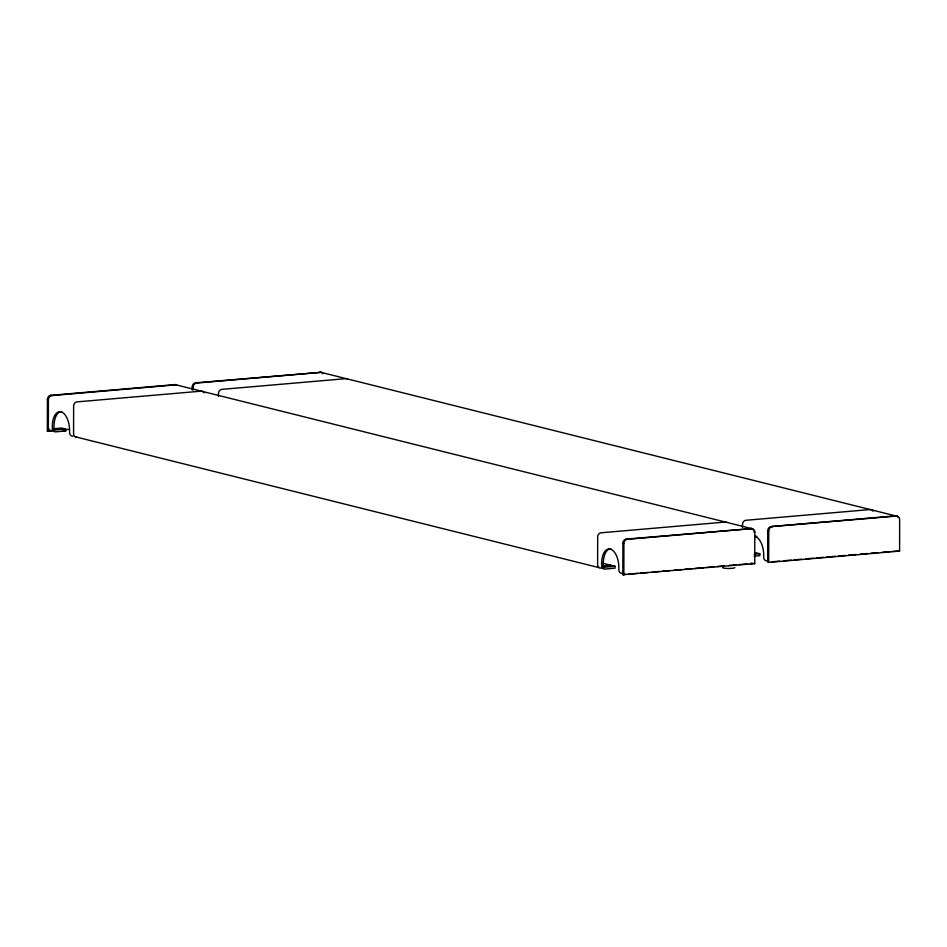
<?xml version="1.0" encoding="UTF-8"?>
<svg xmlns="http://www.w3.org/2000/svg" width="947" height="947" viewBox="0 0 947 947"><rect width="100%" height="100%" fill="white"/><g stroke="black" fill="none" stroke-linecap="round" stroke-linejoin="round"><path stroke-width="1.42" d="M54.547 430.601L47.35 430.897L47.409 399.468A3.895 3.303 -76 0 1 50.759 395.337L174.982 384.6A3.895 3.303 -76 0 1 176.651 384.979M48.344 431.145L48.404 399.717A3.895 3.303 -76 0 1 51.754 395.586L175.976 384.849A3.895 3.303 -76 0 1 177.645 385.228L752.155 528.734M72.931 436.165A3.895 3.303 -76 0 1 69.593 432.601L69.593 430.672A16.857 8.535 85.1 0 0 60.999 411.85A16.857 8.535 85.1 0 0 52.334 426.363L52.334 428.293A3.895 3.303 -76 0 0 55.672 431.844L65.698 430.98L65.698 429.062L61.721 428.068L53.127 428.802M192.241 389.821L192.241 386.956A3.895 3.303 -76 0 1 195.591 382.825L320.82 372.349A3.895 3.303 -76 0 1 322.489 372.716L896.987 516.233M193.235 390.117L193.235 387.205A3.895 3.303 -76 0 1 196.585 383.073L320.82 372.349M218.461 396.414L218.461 393.514A3.895 3.303 -76 0 1 221.811 389.371L346.046 378.646A3.895 3.303 -76 0 1 347.715 379.013M602.41 563.134L614.982 566.27L614.97 568.2L604.944 569.064A3.895 3.303 -76 0 1 601.617 565.501L601.617 563.572A16.857 8.535 85.1 0 1 610.27 549.059A16.857 8.535 85.1 0 1 618.876 567.892L618.876 569.81A3.895 3.303 -76 0 0 622.203 573.373M622.842 574.651L622.901 543.235A3.895 3.303 -76 0 1 626.251 539.092L751.48 528.615A3.895 3.303 -76 0 1 754.806 532.178L754.759 563.595L622.842 574.651L625.789 574.403M623.848 574.9L623.895 543.483A3.895 3.303 -76 0 1 627.245 539.34L751.48 528.615M742.507 527.325L742.519 524.425A3.895 3.303 -76 0 1 745.869 520.282L870.092 509.557A3.895 3.303 -76 0 1 872.992 511.226M755.836 552.764L759.814 553.758L759.814 555.688L754.084 556.185M767.745 530.722L767.686 562.151L768.68 562.4L899.591 551.095L899.65 519.666A3.895 3.303 -76 0 0 896.312 516.103L771.095 526.591A3.895 3.303 -76 0 0 767.745 530.722L768.739 530.971A3.895 3.303 -76 0 1 772.089 526.84M768.68 562.4L768.739 530.971M65.698 429.062L55.672 429.926A1.941 1.657 -76 0 1 54.003 428.139L54.015 426.221A16.857 8.535 85.1 0 1 61.555 411.566M47.35 430.897L53.233 430.388M64.526 429.749L68.942 429.358M771.095 526.591L895.317 515.855A3.895 3.303 -76 0 1 898.206 517.536M602.399 566.022L610.993 565.276M614.982 566.27L604.955 567.135A1.941 1.657 -76 0 1 603.286 565.359L603.286 563.429A16.857 8.535 85.1 0 1 610.839 548.775M754.084 554.255L759.814 553.758M603.831 567.821L600.966 568.07A3.895 3.303 -76 0 1 597.628 564.507L597.675 536.925A3.895 3.303 -76 0 1 601.025 532.794L725.26 522.069A3.895 3.303 -76 0 1 726.929 522.436M628.725 574.142L637.556 573.385M640.503 573.136L647.855 572.497M652.27 572.118L659.621 571.479M662.557 571.23L669.92 570.591M674.335 570.212L681.686 569.573M684.622 569.325L691.985 568.685M694.92 568.437L703.751 567.667M706.687 567.419L714.05 566.78M716.986 566.531L724.337 565.892M728.752 565.513L736.103 564.874M739.051 564.625L747.55 563.891M750.817 563.607L754.759 563.595M772.101 561.772L779.63 561.121M783.867 560.754L791.219 560.115M794.166 559.866L801.517 559.227M805.933 558.848L813.284 558.209M816.231 557.961L823.582 557.321M826.518 557.073L835.349 556.303M838.296 556.055L845.647 555.416M848.583 555.167L855.946 554.528M860.35 554.149L867.712 553.51M870.648 553.261L878.011 552.622M882.415 552.243L889.778 551.604M892.394 551.379L899.591 551.095M195.591 382.825L196.585 383.073M192.241 386.956L193.235 387.205M174.982 384.6L175.976 384.849M753.812 531.93L754.806 532.178M50.759 395.337L51.754 395.586M626.251 539.092L627.245 539.34M47.409 399.468L48.404 399.717M622.901 543.235L623.895 543.483M63.047 430.317L65.698 430.98M75.239 436.78L599.297 567.691M750.474 528.367A3.895 3.303 -76 0 1 753.374 530.036M752.084 562.98A3.895 3.303 -76 0 1 750.415 563.643M623.304 572.698A3.895 3.303 -76 0 1 622.854 570.804M204.09 392.827A3.895 3.303 -76 0 0 201.202 391.158L76.967 401.883A3.895 3.303 -76 0 0 73.629 406.014L73.582 433.596A3.895 3.303 -76 0 0 76.908 437.159M51.683 430.849A3.895 3.303 -76 0 1 48.356 427.298M734.825 567.573A6.144 0.911 0.1 0 1 727.178 568.449A6.144 0.911 0.1 0 1 723.33 567.123M768.135 560.186A3.895 3.303 -76 0 1 767.697 558.304M767.046 560.861A3.895 3.303 -76 0 1 763.708 557.31L763.708 555.38A16.857 8.535 85.1 0 0 755.114 536.547M754.546 536.416A16.857 8.535 85.1 0 1 756.783 536.404M319.826 372.1A3.895 3.303 -76 0 1 322.714 373.769"/></g></svg>
